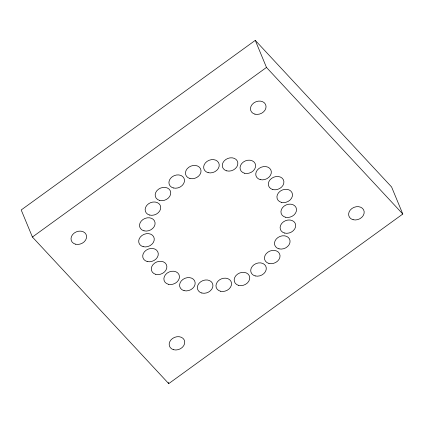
<?xml version="1.0" encoding="UTF-8"?>
<svg xmlns="http://www.w3.org/2000/svg" width="424" height="424" viewBox="0 0 424 424"><rect width="100%" height="100%" fill="white"/><g stroke="black" fill="none" stroke-linecap="round" stroke-linejoin="round"><path stroke-width="0.64" d="M255.269 40.37L21.2 209.97L32.41 237.032L168.731 383.63L402.8 214.03L391.591 186.968L255.269 40.37L266.479 67.432L402.8 214.03M32.41 237.032L266.479 67.432M168.233 382.427L168.731 383.63M168.365 284.281A8.008 6.413 -22.5 0 0 179.437 276.257A8.008 6.413 -22.5 0 0 167.199 273.067A8.008 6.413 -22.5 0 0 168.365 284.281M184.074 290.652A8.008 6.413 -22.5 0 0 195.146 282.628A8.008 6.413 -22.5 0 0 182.908 279.437A8.008 6.413 -22.5 0 0 184.074 290.652M201.845 293.021A8.008 6.413 -22.5 0 0 212.912 285.002A8.008 6.413 -22.5 0 0 200.679 281.806A8.008 6.413 -22.5 0 0 201.845 293.021M220.464 291.23A8.008 6.413 -22.5 0 0 231.531 283.211A8.008 6.413 -22.5 0 0 219.298 280.015A8.008 6.413 -22.5 0 0 220.464 291.23M238.659 285.394A8.008 6.413 -22.5 0 0 249.731 277.376A8.008 6.413 -22.5 0 0 237.498 274.18A8.008 6.413 -22.5 0 0 238.659 285.394M255.2 275.923A8.008 6.413 -22.5 0 0 266.272 267.899A8.008 6.413 -22.5 0 0 254.034 264.709A8.008 6.413 -22.5 0 0 255.2 275.923M268.954 263.447A8.008 6.413 -22.5 0 0 280.02 255.428A8.008 6.413 -22.5 0 0 267.788 252.232A8.008 6.413 -22.5 0 0 268.954 263.447M278.981 248.83A8.008 6.413 -22.5 0 0 290.048 240.811A8.008 6.413 -22.5 0 0 277.815 237.615A8.008 6.413 -22.5 0 0 278.981 248.83M284.599 233.057A8.008 6.413 -22.5 0 0 295.671 225.038A8.008 6.413 -22.5 0 0 283.433 221.842A8.008 6.413 -22.5 0 0 284.599 233.057M285.426 217.215A8.008 6.413 -22.5 0 0 296.498 209.191A8.008 6.413 -22.5 0 0 284.266 205.995A8.008 6.413 -22.5 0 0 285.426 217.215M281.409 202.37A8.008 6.413 -22.5 0 0 292.481 194.351A8.008 6.413 -22.5 0 0 280.248 191.155A8.008 6.413 -22.5 0 0 281.409 202.37M272.817 189.544A8.008 6.413 -22.5 0 0 283.889 181.52A8.008 6.413 -22.5 0 0 271.657 178.329A8.008 6.413 -22.5 0 0 272.817 189.544M260.241 179.606A8.008 6.413 -22.5 0 0 271.312 171.582A8.008 6.413 -22.5 0 0 259.075 168.392A8.008 6.413 -22.5 0 0 260.241 179.606M244.531 173.236A8.008 6.413 -22.5 0 0 255.603 165.212A8.008 6.413 -22.5 0 0 243.365 162.021A8.008 6.413 -22.5 0 0 244.531 173.236M226.761 170.861A8.008 6.413 -22.5 0 0 237.832 162.843A8.008 6.413 -22.5 0 0 225.595 159.647A8.008 6.413 -22.5 0 0 226.761 170.861M208.142 172.658A8.008 6.413 -22.5 0 0 219.213 164.634A8.008 6.413 -22.5 0 0 206.981 161.438A8.008 6.413 -22.5 0 0 208.142 172.658M189.947 178.488A8.008 6.413 -22.5 0 0 201.013 170.469A8.008 6.413 -22.5 0 0 188.781 167.273A8.008 6.413 -22.5 0 0 189.947 178.488M173.405 187.964A8.008 6.413 -22.5 0 0 184.477 179.94A8.008 6.413 -22.5 0 0 172.239 176.75A8.008 6.413 -22.5 0 0 173.405 187.964M159.652 200.435A8.008 6.413 -22.5 0 0 170.724 192.417A8.008 6.413 -22.5 0 0 158.491 189.221A8.008 6.413 -22.5 0 0 159.652 200.435M149.624 215.053A8.008 6.413 -22.5 0 0 160.696 207.034A8.008 6.413 -22.5 0 0 148.464 203.838A8.008 6.413 -22.5 0 0 149.624 215.053M144.006 230.826A8.008 6.413 -22.5 0 0 155.078 222.807A8.008 6.413 -22.5 0 0 142.84 219.611A8.008 6.413 -22.5 0 0 144.006 230.826M143.179 246.673A8.008 6.413 -22.5 0 0 154.246 238.648A8.008 6.413 -22.5 0 0 142.013 235.458A8.008 6.413 -22.5 0 0 143.179 246.673M147.197 261.513A8.008 6.413 -22.5 0 0 158.263 253.494A8.008 6.413 -22.5 0 0 146.031 250.298A8.008 6.413 -22.5 0 0 147.197 261.513M155.788 274.344A8.008 6.413 -22.5 0 0 166.855 266.32A8.008 6.413 -22.5 0 0 154.622 263.124A8.008 6.413 -22.5 0 0 155.788 274.344M173.654 349.731A8.008 6.413 -22.5 0 0 184.721 341.707A8.008 6.413 -22.5 0 0 172.489 338.516A8.008 6.413 -22.5 0 0 173.654 349.731M75.498 244.182A8.008 6.413 -22.5 0 0 86.57 236.157A8.008 6.413 -22.5 0 0 74.338 232.967A8.008 6.413 -22.5 0 0 75.498 244.182M254.951 114.157A8.008 6.413 -22.5 0 0 266.023 106.133A8.008 6.413 -22.5 0 0 253.785 102.942A8.008 6.413 -22.5 0 0 254.951 114.157M353.107 219.706A8.008 6.413 -22.5 0 0 364.174 211.682A8.008 6.413 -22.5 0 0 351.941 208.491A8.008 6.413 -22.5 0 0 353.107 219.706"/></g></svg>
